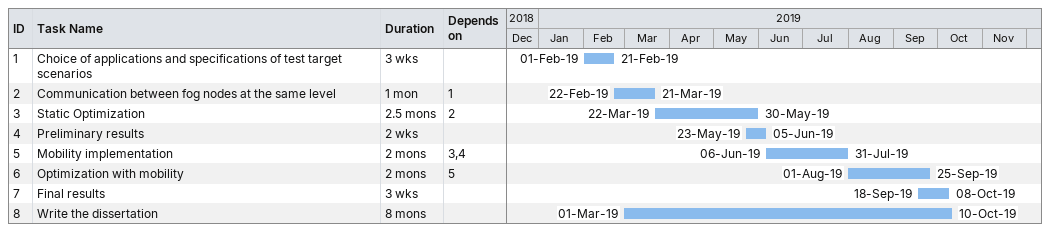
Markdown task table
| ID | Task | Duration | Start | Finish | Predecessors |
|---|---|---|---|---|---|
| 1 | Choice of applications and specifications of test target scenarios | 3w | 2019-02-01 | 2019-02-21 |  |
| 2 | Communication between fog nodes at the same level | 1mo | 2019-02-22 | 2019-03-21 | 1 |
| 3 | Static Optimization | 2.5mo | 2019-03-22 | 2019-05-30 | 2 |
| 4 | Preliminary results | 2w | 2019-05-23 | 2019-06-05 |  |
| 5 | Mobility implementation | 2mo | 2019-06-06 | 2019-07-31 | 3, 4 |
| 6 | Optimization with mobility | 2mo | 2019-08-01 | 2019-09-25 | 5 |
| 7 | Final results | 3w | 2019-09-18 | 2019-10-08 |  |
| 8 | Write the dissertation | 8mo | 2019-03-01 | 2019-10-10 |  |
